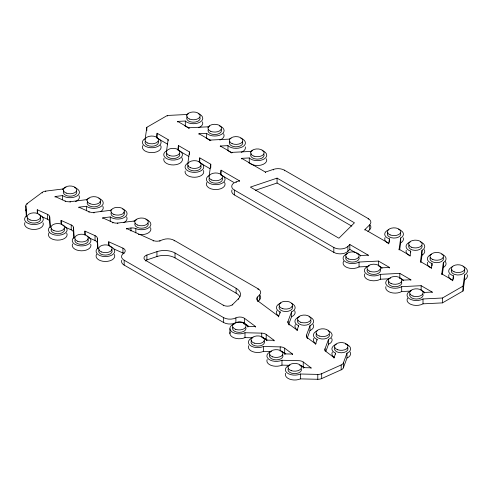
<?xml version="1.0" encoding="UTF-8"?>
<svg xmlns="http://www.w3.org/2000/svg" width="492" height="492" viewBox="0 0 492 492"><rect width="100%" height="100%" fill="white"/><g stroke="black" fill="none" stroke-linecap="round" stroke-linejoin="round"><path stroke-width="0.74" d="M145.152 139.156L146.819 127.317L167.354 115.46L186.806 114.501A9.354 5.4 0 0 1 188.448 113.744M156.493 137.416L157.108 133.258L168.141 139.63L168.141 140.54M166.474 151.468L168.141 139.63M177.815 149.722L178.43 145.57L189.463 151.936L189.463 154.377M178.393 150.724L178.43 145.57M187.796 163.775L189.463 151.936M199.137 162.034L199.752 157.877L210.785 164.248L210.785 167.6M209.118 176.087L210.785 164.248M220.459 174.346L221.074 170.189L239.456 180.804L239.456 181.413M388.735 243.884L389.393 238.848A9.354 5.4 0 0 1 388.858 229.684M399.03 249.825L400.697 237.987A9.354 5.4 0 0 0 398.489 229.407M399.652 249.887L400.697 242.863L400.697 237.987M410.057 256.197L410.715 251.154A9.354 5.4 0 0 1 410.18 241.996M420.353 262.138L422.019 250.299A9.354 5.4 0 0 0 420.463 241.935M420.974 262.193L422.019 255.176L422.019 250.299M431.379 268.509L432.037 263.466A9.354 5.4 0 0 1 431.502 254.309M441.675 274.45L443.341 262.611A9.354 5.4 0 0 0 441.779 254.247M442.296 274.505L443.341 267.488L443.341 262.611M452.702 280.815L453.36 275.778A9.354 5.4 0 0 1 452.824 266.615M407.622 298.14A9.354 5.4 0 0 0 411.337 304.566A9.354 5.4 0 0 0 423.009 303.841L442.456 302.881L462.99 291.024L462.99 286.147L464.657 274.917A9.354 5.4 0 0 0 463.101 266.553M462.99 291.024L464.657 279.794L464.657 274.917M278.521 316.891L280.132 311.928A9.354 5.4 0 0 1 280.932 303.017M288.023 322.875L288.023 321.35L291.528 311.897A9.354 5.4 0 0 0 291.799 303.484M288.681 324.456L291.528 316.774A9.354 5.4 0 0 0 294.64 310.741M297.008 330.642L298.619 325.686A9.354 5.4 0 0 1 299.419 316.768M306.51 337.235L306.51 335.101L310.015 325.649A9.354 5.4 0 0 0 309.062 316.737M307.168 338.207L310.015 330.526A9.354 5.4 0 0 0 313.127 324.499M315.495 344.394L317.106 339.437A9.354 5.4 0 0 1 317.279 330.759M325.021 350.925L325.021 348.791L328.502 339.4A9.354 5.4 0 0 0 328.176 330.729M325.895 351.319L328.502 344.277A9.354 5.4 0 0 0 331.614 338.25M333.982 358.151L335.593 353.188A9.354 5.4 0 0 1 336.393 344.277M285.668 373.25A9.354 5.4 0 0 0 289.567 379.123A9.354 5.4 0 0 0 300.452 378.883L317.783 379.283A5.972 3.45 0 0 0 321.682 378.563L341.184 369.824A5.972 3.45 0 0 0 343.361 367.825L343.361 362.948L346.989 353.158A9.354 5.4 0 0 0 345.378 344.037M343.361 367.825L346.989 358.035A9.354 5.4 0 0 0 350.095 352.001M145.694 260.452L223.288 305.181A5.972 3.45 0 0 0 232.673 304.474L238.479 298.724A14.932 8.622 0 0 0 236.129 288.294L175.023 253.011A14.932 8.622 0 0 0 156.948 251.658L146.905 255.034A5.972 3.45 0 0 0 145.694 260.452L145.694 261.061M257.427 300.723L257.427 297.063L259.481 295.028A8.961 5.172 0 0 0 258.079 288.767L174.193 240.342A8.961 5.172 0 0 0 163.35 239.53L159.906 240.754A5.972 3.45 0 0 1 153.24 240.496L126.542 228.534L126.542 229.143M258.072 301.307L259.481 299.905A8.961 5.172 0 0 0 260.053 295.372M239.456 180.804L236.166 181.911A8.961 5.172 0 0 0 234.34 190.035L333.822 247.476A8.961 5.172 0 0 0 347.899 246.424L349.818 244.518L368.207 255.133L368.207 255.742M364.935 230.145L364.935 229.536L369.664 224.85A8.961 5.172 0 0 0 368.256 218.589L284.376 170.158A8.961 5.172 0 0 0 273.527 169.346L265.409 172.077L241.609 158.332L241.609 158.941M231.996 189.967A8.961 5.172 0 0 0 234.34 194.912L333.822 252.353A8.961 5.172 0 0 0 347.899 251.301L349.818 249.395L349.818 244.518M367.887 231.48L369.664 229.727A8.961 5.172 0 0 0 370.23 225.188M26.297 216.997L25.867 205.871A5.972 3.45 0 0 1 27.115 203.614L42.244 192.36A5.972 3.45 0 0 1 45.713 191.105L62.669 189.008A9.354 5.4 0 0 1 65.996 187.452M411.275 290.624A9.354 5.4 0 0 0 409.129 298.552A9.354 5.4 0 0 0 423.009 298.964L442.456 298.004L462.99 286.147M289.966 365.089A9.354 5.4 0 0 0 286.977 372.77A9.354 5.4 0 0 0 300.452 374.006L317.783 374.406A5.972 3.45 0 0 0 321.682 373.686L341.184 364.947A5.972 3.45 0 0 0 343.361 362.948M277.07 178.135L250.379 187.108L338.902 238.214L354.443 222.802L277.07 178.135L277.07 183.012L351.798 226.154M255.428 190.287L277.07 183.012M145.349 260.662A5.972 3.45 0 0 1 146.905 259.911L156.948 256.535A14.932 8.622 0 0 1 175.023 257.888L236.129 293.164A14.932 8.622 0 0 1 239.844 296.725M55.079 197.126L55.079 196.517L62.613 195.588A9.354 5.4 0 0 0 77.213 195.804A9.354 5.4 0 0 0 74.397 187.532M55.079 196.517L65.208 201.056A5.972 3.45 0 0 0 70.122 201.702L86.494 199.678A9.354 5.4 0 0 1 89.163 198.325M78.898 207.802L78.898 207.187L86.432 206.259A9.354 5.4 0 0 0 100.799 206.634A9.354 5.4 0 0 0 98.837 198.405M78.898 207.187L89.027 211.726A5.972 3.45 0 0 0 93.941 212.378L110.313 210.355A9.354 5.4 0 0 1 111.782 209.481M102.723 218.473L102.723 217.864L110.257 216.929A9.354 5.4 0 0 0 124.617 217.304A9.354 5.4 0 0 0 122.662 209.082M102.723 217.864L112.852 222.402A5.972 3.45 0 0 0 117.766 223.048L134.138 221.025A9.354 5.4 0 0 1 136.807 219.672M126.542 228.534L130.958 227.993A5.972 3.45 0 0 1 135.835 228.626A9.354 5.4 0 0 0 149.414 227.243A9.354 5.4 0 0 0 145.86 219.549M177.643 122.016L177.643 121.401L185.318 121.026A9.354 5.4 0 0 0 200.01 122.151A9.354 5.4 0 0 0 198.165 113.664M184.838 125.927L185.318 125.903A9.354 5.4 0 0 0 189.561 128.117M177.643 121.401L188.676 127.772L208.128 126.813A9.354 5.4 0 0 1 209.77 126.05M198.965 134.322L198.965 133.713L206.64 133.332A9.354 5.4 0 0 0 221.332 134.464A9.354 5.4 0 0 0 219.487 125.977M206.16 138.234L206.64 138.209A9.354 5.4 0 0 0 210.883 140.429M198.965 133.713L209.998 140.085L229.45 139.119A9.354 5.4 0 0 1 231.092 138.363M220.287 146.634L220.287 146.026L227.962 145.644A9.354 5.4 0 0 0 242.654 146.776A9.354 5.4 0 0 0 240.803 138.283M227.482 150.546L227.962 150.521A9.354 5.4 0 0 0 232.206 152.735M220.287 146.026L231.32 152.391L250.766 151.431A9.354 5.4 0 0 1 252.414 150.675M241.609 158.332L249.284 157.95A9.354 5.4 0 0 0 263.976 159.082A9.354 5.4 0 0 0 262.125 150.595M248.804 162.852L249.284 162.827A9.354 5.4 0 0 0 260.92 165.127A9.354 5.4 0 0 0 266.449 158.781M356.958 253.491A9.354 5.4 0 0 1 360.525 255.514L368.207 255.133M347.309 253.694A9.354 5.4 0 0 0 345.163 261.621A9.354 5.4 0 0 0 359.043 262.039L378.496 261.074L389.523 267.445L389.523 268.054M343.656 261.209A9.354 5.4 0 0 0 347.37 267.642A9.354 5.4 0 0 0 359.043 266.91L367.555 266.492M378.274 265.797A9.354 5.4 0 0 1 381.847 267.82L389.523 267.445M369.264 265.785A9.354 5.4 0 0 0 366.257 273.761A9.354 5.4 0 0 0 380.365 274.345L399.818 273.386L410.845 279.751L410.845 280.36M364.757 273.915A9.354 5.4 0 0 0 369 280.059A9.354 5.4 0 0 0 380.365 279.222L388.877 278.804M399.596 278.109A9.354 5.4 0 0 1 403.169 280.132L410.845 279.751M390.587 278.097A9.354 5.4 0 0 0 387.579 286.073A9.354 5.4 0 0 0 401.687 286.658L421.14 285.692L432.167 292.063L432.167 292.672M385.906 286.621A9.354 5.4 0 0 0 390.63 292.469A9.354 5.4 0 0 0 401.687 291.535L410.199 291.11M421.558 290.643A9.354 5.4 0 0 1 424.491 292.445L432.167 292.063M243.497 323.662A9.354 5.4 0 0 1 247.882 326.381L255.582 326.559L255.582 327.168M234.506 323.828A9.354 5.4 0 0 0 231.517 331.51A9.354 5.4 0 0 0 244.998 332.746L261.726 333.133A5.972 3.45 0 0 1 266.203 334.462L274.069 340.31L274.069 340.919M230.207 331.989A9.354 5.4 0 0 0 234.106 337.863A9.354 5.4 0 0 0 244.998 337.623L252.316 337.795M262.636 337.629A9.354 5.4 0 0 1 266.369 340.132L274.069 340.31M252.993 337.58A9.354 5.4 0 0 0 250.004 345.267A9.354 5.4 0 0 0 263.484 346.497L280.212 346.885A5.972 3.45 0 0 1 284.69 348.219L292.555 354.068L292.555 354.677M248.694 345.741A9.354 5.4 0 0 0 252.593 351.614A9.354 5.4 0 0 0 263.484 351.374L270.803 351.546M281.123 351.38A9.354 5.4 0 0 1 284.856 353.889L292.555 354.068M271.479 351.331A9.354 5.4 0 0 0 268.491 359.019A9.354 5.4 0 0 0 281.971 360.255L298.761 360.685A5.972 3.45 0 0 1 303.238 362.014L311.036 367.819L311.036 368.428M267.181 359.492A9.354 5.4 0 0 0 271.08 365.372A9.354 5.4 0 0 0 281.971 365.132L289.314 365.31M299.61 365.132A9.354 5.4 0 0 1 303.343 367.641L311.036 367.819M37.275 213.725L37.275 209.764L47.404 214.303A5.972 3.45 0 0 1 49.71 216.886L50.381 227.156M61.094 223.177L61.094 220.434L71.223 224.973A5.972 3.45 0 0 1 73.529 227.562L74.2 237.827M84.919 235.071L84.919 231.111L95.048 235.65A5.972 3.45 0 0 1 97.355 238.233L98.025 248.804M108.738 245.133L108.738 241.781L122.939 248.146A5.972 3.45 0 0 1 123.763 253.146A8.961 5.172 0 0 0 124.156 260.219L124.156 265.096L223.645 322.537A8.961 5.172 0 0 0 235.896 322.758A5.972 3.45 0 0 1 244.561 323.238L248.694 326.313M40.442 216.056L41.076 216.339M42.337 216.91L47.404 219.18A5.972 3.45 0 0 1 49.71 221.763L50.086 227.199M65.528 227.298L71.223 229.85A5.972 3.45 0 0 1 73.529 232.439L73.948 238.472M88.714 237.685L95.048 240.526A5.972 3.45 0 0 1 97.355 243.109L97.73 248.546M114.064 249.044L122.939 253.023A5.972 3.45 0 0 1 124.009 253.638M364.935 229.536L388.735 243.276M399.03 249.216L410.057 255.588M420.353 261.529L431.379 267.9M441.675 273.841L452.702 280.206M157.797 138.535L157.108 138.135L157.108 133.258M159.18 139.328L167.452 144.107M178.43 150.447L179.119 150.841M179.808 151.241L188.774 156.419M200.441 163.153L201.13 163.553M201.818 163.953L210.096 168.725M221.074 175.066L222.224 175.73M223.374 176.394L233.712 182.36M349.818 249.395L355.562 252.716M356.712 253.374L357.862 254.038M380.562 267.144L381.94 267.943M401.884 279.456L403.262 280.249M422.517 291.369L423.206 291.762M423.895 292.162L424.584 292.562M124.156 260.219L223.645 317.66A8.961 5.172 0 0 0 235.896 317.887A5.972 3.45 0 0 1 244.561 318.361L255.582 326.559M333.982 357.543L326.085 351.583A5.972 3.45 0 0 1 325.021 348.791M257.427 297.063A5.972 3.45 0 0 0 257.87 300.913L278.521 316.282M288.023 321.35A5.972 3.45 0 0 0 289.148 324.185L297.008 330.034M306.51 335.101A5.972 3.45 0 0 0 307.635 337.936L315.495 343.785M262.992 338.121A5.972 3.45 0 0 1 266.203 339.339L267.187 340.07M281.793 351.921A5.972 3.45 0 0 1 284.69 353.096L285.674 353.828M300.341 365.722A5.972 3.45 0 0 1 303.238 366.891L304.216 367.616M108.738 241.781L109.009 245.668M84.919 231.111L85.19 234.998M61.094 220.434L61.383 224.604M37.275 209.764L37.546 213.651M25.867 205.871L26.556 216.48M453.36 275.778L453.36 279.13M442.456 298.004L442.456 302.881M432.037 263.466L432.037 265.901M424.491 292.445L424.491 293.054M423.009 298.964L423.009 303.841M421.14 285.692L421.14 290.569M410.715 251.154L410.715 252.07M403.169 280.132L403.169 280.741M401.687 286.658L401.687 291.535M399.818 273.386L399.818 278.263M389.393 238.848L389.393 242.199M381.847 267.82L381.847 268.435M380.365 274.345L380.365 279.222M378.496 261.074L378.496 265.342M369.664 224.85L369.664 229.727M368.256 218.589L368.256 219.198M360.525 255.514L360.525 256.123M359.043 262.039L359.043 266.91M347.899 246.424L347.899 251.301M346.989 353.158L346.989 358.035M341.184 364.947L341.184 369.824M335.593 353.188L335.593 354.105M333.822 247.476L333.822 252.353M328.502 339.4L328.502 344.277M321.682 373.686L321.682 378.563M317.783 374.406L317.783 379.283M317.106 339.437L317.106 340.046M310.015 325.649L310.015 330.526M307.635 337.936L307.635 338.545M303.343 367.641L303.343 368.25M303.238 362.014L303.238 366.891M300.452 374.006L300.452 378.883M298.619 325.686L298.619 326.294M291.528 311.897L291.528 316.774M289.148 324.185L289.148 325.101M284.856 353.889L284.856 354.498M284.69 348.219L284.69 353.096M284.376 170.158L284.376 170.767M281.971 360.255L281.971 365.132M280.212 346.885L280.212 351.153M280.132 311.928L280.132 313.152M273.527 169.346L273.527 169.955M266.369 340.132L266.369 340.747M266.203 334.462L266.203 339.339M265.409 172.077L265.409 172.686M263.484 346.497L263.484 351.374M261.726 333.133L261.726 337.401M259.481 295.028L259.481 299.905M258.079 288.767L258.079 289.683M257.87 300.913L257.87 301.528M250.766 151.431L250.766 152.04M249.284 157.95L249.284 162.827M247.882 326.381L247.882 326.989M244.998 332.746L244.998 337.623M244.561 318.361L244.561 323.238M238.479 298.724L238.479 299.333M236.166 181.911L236.166 182.52M236.129 288.294L236.129 293.164M235.896 317.887L235.896 322.758M234.34 190.035L234.34 194.912M232.673 304.474L232.673 305.083M231.32 152.391L231.32 153M229.912 328.736L229.912 333.613M229.45 139.119L229.45 139.728M227.962 145.644L227.962 150.521M223.645 317.66L223.645 322.537M223.288 305.181L223.288 305.79M221.074 170.189L221.074 174.758M209.998 140.085L209.998 140.694M208.128 126.813L208.128 127.422M206.64 133.332L206.64 138.209M199.752 157.877L199.752 162.754M188.676 127.772L188.676 128.381M186.806 114.501L186.806 115.11M185.318 121.026L185.318 125.903M175.023 253.011L175.023 257.888M174.193 240.342L174.193 240.951M167.354 115.46L167.354 116.075M159.906 240.754L159.906 241.363M156.948 251.658L156.948 256.535M153.24 240.496L153.24 241.105M146.905 255.034L146.905 259.911M146.819 127.317L146.819 130.669M135.835 228.626L135.835 232.894M134.138 221.025L134.138 221.634M130.958 227.993L130.958 231.037M123.763 253.146L123.763 253.755M122.939 248.146L122.939 253.023M117.766 223.048L117.766 223.657M112.852 222.402L112.852 223.011M110.313 210.355L110.313 210.963M110.257 216.929L110.257 221.505M97.355 238.233L97.355 243.109M95.048 235.65L95.048 240.526M93.941 212.378L93.941 212.987M89.027 211.726L89.027 212.335M86.494 199.678L86.494 200.287M86.432 206.259L86.432 210.828M73.529 227.562L73.529 232.439M71.223 224.973L71.223 229.85M70.122 201.702L70.122 202.31M65.208 201.056L65.208 201.665M62.669 189.008L62.669 189.617M62.613 195.588L62.613 199.85M49.71 216.886L49.71 221.763M47.404 214.303L47.404 219.18M45.713 191.105L45.713 191.714M42.244 192.36L42.244 192.969M27.115 203.614L27.115 204.229M245.28 146.887A9.354 5.4 0 0 1 241.178 152.342M223.589 133.75A9.354 5.4 0 0 1 219.856 140.029M202.483 121.856A9.354 5.4 0 0 1 198.54 127.717M156.45 137.692A9.354 5.4 0 0 1 159.433 145.466A9.354 5.4 0 0 1 145.755 146.505A9.354 5.4 0 0 1 145.152 138.547M160.577 145.417A9.354 5.4 0 0 1 151.868 152.643A9.354 5.4 0 0 1 142.901 145.527M177.772 149.999A9.354 5.4 0 0 1 180.755 157.778A9.354 5.4 0 0 1 167.077 158.811A9.354 5.4 0 0 1 166.474 150.859M181.899 157.729A9.354 5.4 0 0 1 173.559 164.949A9.354 5.4 0 0 1 164.014 158.252M200.244 162.766A9.354 5.4 0 0 1 201.505 170.509A9.354 5.4 0 0 1 188.049 170.945A9.354 5.4 0 0 1 187.796 163.166M203.442 170.453A9.354 5.4 0 0 1 194.881 177.261A9.354 5.4 0 0 1 185.183 170.982M220.416 174.623A9.354 5.4 0 0 1 223.393 182.397A9.354 5.4 0 0 1 209.715 183.436A9.354 5.4 0 0 1 209.118 175.478M224.537 182.347A9.354 5.4 0 0 1 215.828 189.574A9.354 5.4 0 0 1 206.861 182.452M467.148 274.733A9.354 5.4 0 0 1 464.657 279.794M452.209 280.2A9.354 5.4 0 0 1 449.03 274.53M445.395 261.639A9.354 5.4 0 0 1 443.341 267.488M430.887 267.888A9.354 5.4 0 0 1 427.708 262.224M424.313 249.715A9.354 5.4 0 0 1 422.019 255.176M409.565 255.582A9.354 5.4 0 0 1 406.226 250.299M403.182 237.802A9.354 5.4 0 0 1 400.697 242.863M388.249 243.269A9.354 5.4 0 0 1 385.064 237.605M158.196 141.186A6.747 3.893 0 0 1 151.77 146.259A6.747 3.893 0 0 1 145.343 141.186M179.518 153.498A6.747 3.893 0 0 1 172.753 158.565A6.747 3.893 0 0 1 166.899 153.129M200.841 165.804A6.747 3.893 0 0 1 194.076 170.878A6.747 3.893 0 0 1 188.221 165.441M222.163 178.116A6.747 3.893 0 0 1 215.736 183.19A6.747 3.893 0 0 1 209.303 178.116M263.81 154.07A6.747 3.893 0 0 1 257.045 159.137A6.747 3.893 0 0 1 251.197 153.701M242.488 141.757A6.747 3.893 0 0 1 235.723 146.831A6.747 3.893 0 0 1 229.875 141.395M221.172 129.451A6.747 3.893 0 0 1 214.74 134.525A6.747 3.893 0 0 1 208.313 129.451M199.85 117.139A6.747 3.893 0 0 1 193.079 122.213A6.747 3.893 0 0 1 187.231 116.77M464.473 269.917A6.747 3.893 0 0 1 457.708 274.991A6.747 3.893 0 0 1 451.853 269.555M443.151 257.605A6.747 3.893 0 0 1 436.724 262.685A6.747 3.893 0 0 1 430.297 257.605M421.828 245.299A6.747 3.893 0 0 1 415.063 250.367A6.747 3.893 0 0 1 409.209 244.93M400.506 232.987A6.747 3.893 0 0 1 393.741 238.06A6.747 3.893 0 0 1 387.887 232.624M358.859 257.033A6.747 3.893 0 0 1 352.087 262.107A6.747 3.893 0 0 1 346.239 256.67M380.175 269.345A6.747 3.893 0 0 1 373.748 274.419A6.747 3.893 0 0 1 367.321 269.345M401.497 281.658A6.747 3.893 0 0 1 394.732 286.725A6.747 3.893 0 0 1 388.883 281.289M422.819 293.964A6.747 3.893 0 0 1 416.392 299.044A6.747 3.893 0 0 1 409.965 293.964M109.673 246.394A9.354 5.4 0 0 1 113.461 253.958A9.354 5.4 0 0 1 100.153 255.668A9.354 5.4 0 0 1 98.025 247.894M114.322 254.432A9.354 5.4 0 0 1 105.196 261.48A9.354 5.4 0 0 1 96.647 254.192M87.059 236.148A9.354 5.4 0 0 1 89.12 243.737A9.354 5.4 0 0 1 75.946 244.838A9.354 5.4 0 0 1 74.2 237.218M90.7 244.167A9.354 5.4 0 0 1 81.377 250.809A9.354 5.4 0 0 1 72.595 243.927M62.644 225.244A9.354 5.4 0 0 1 65.571 232.839A9.354 5.4 0 0 1 52.318 234.247A9.354 5.4 0 0 1 50.381 226.548M66.678 233.085A9.354 5.4 0 0 1 57.552 240.133A9.354 5.4 0 0 1 49.003 232.845M38.819 214.573A9.354 5.4 0 0 1 41.746 222.169A9.354 5.4 0 0 1 28.493 223.571A9.354 5.4 0 0 1 26.556 215.871M43.056 222.821A9.354 5.4 0 0 1 33.733 229.463A9.354 5.4 0 0 1 24.951 222.581M25.867 210.748A5.972 3.45 0 0 1 26.328 209.272M79.003 195.607A9.354 5.4 0 0 1 75.54 201.572M102.828 206.283A9.354 5.4 0 0 1 100.491 211.695M126.647 216.954A9.354 5.4 0 0 1 123.763 222.655M150.472 227.63A9.354 5.4 0 0 1 147.987 233.122A9.354 5.4 0 0 1 138.363 234.297M278.613 315.969A9.354 5.4 0 0 1 276.922 310.796M297.58 330.027A9.354 5.4 0 0 1 295.409 324.548M316.067 343.779A9.354 5.4 0 0 1 313.896 338.299M334.554 357.536A9.354 5.4 0 0 1 332.383 352.057M124.156 265.096A8.961 5.172 0 0 1 121.795 260.207M347.518 347.438A6.747 3.893 0 0 1 341.423 352.782A6.747 3.893 0 0 1 334.874 347.623M329.4 334.431A6.747 3.893 0 0 1 321.922 339A6.747 3.893 0 0 1 316.645 333.502M310.76 320.292A6.747 3.893 0 0 1 304.118 325.273A6.747 3.893 0 0 1 297.906 320.114M292.057 306.178A6.747 3.893 0 0 1 285.618 311.522A6.747 3.893 0 0 1 279.671 305.993M245.736 327.389A6.747 3.893 0 0 1 239.094 332.371A6.747 3.893 0 0 1 232.882 327.211M264.007 340.784A6.747 3.893 0 0 1 257.568 346.128A6.747 3.893 0 0 1 251.627 340.593M282.709 354.898A6.747 3.893 0 0 1 276.067 359.88A6.747 3.893 0 0 1 269.856 354.714M301.35 369.031A6.747 3.893 0 0 1 293.878 373.6A6.747 3.893 0 0 1 288.595 368.102M40.073 217.55A6.747 3.893 0 0 1 34.791 223.048A6.747 3.893 0 0 1 27.318 218.479M64.151 228.589A6.747 3.893 0 0 1 57.607 233.749A6.747 3.893 0 0 1 51.506 228.411M87.711 238.897A6.747 3.893 0 0 1 82.435 244.395A6.747 3.893 0 0 1 74.956 239.825M111.536 249.567A6.747 3.893 0 0 1 105.589 255.096A6.747 3.893 0 0 1 99.15 249.758M147.907 223.067A6.747 3.893 0 0 1 141.69 228.233A6.747 3.893 0 0 1 135.048 223.251M123.824 212.027A6.747 3.893 0 0 1 117.883 217.556A6.747 3.893 0 0 1 111.444 212.212M100.005 201.357A6.747 3.893 0 0 1 94.39 206.874A6.747 3.893 0 0 1 87.404 201.905M76.438 191.05A6.747 3.893 0 0 1 69.895 196.21A6.747 3.893 0 0 1 63.8 190.871M147.809 143.08A6.747 3.893 0 0 0 158.479 140.331A6.747 3.893 0 0 0 149.014 136.37A6.747 3.893 0 0 0 147.809 143.08M169.715 155.613A6.747 3.893 0 0 0 179.838 152.237A6.747 3.893 0 0 0 169.715 148.867A6.747 3.893 0 0 0 169.715 155.613M190.453 167.704A6.747 3.893 0 0 0 201.123 164.949A6.747 3.893 0 0 0 191.659 160.995A6.747 3.893 0 0 0 190.453 167.704M211.775 180.01A6.747 3.893 0 0 0 222.445 177.261A6.747 3.893 0 0 0 212.981 173.301A6.747 3.893 0 0 0 211.775 180.01M254.013 156.185A6.747 3.893 0 0 0 264.13 152.809A6.747 3.893 0 0 0 254.013 149.439A6.747 3.893 0 0 0 254.013 156.185M232.107 143.658A6.747 3.893 0 0 0 242.771 140.903A6.747 3.893 0 0 0 233.313 136.948A6.747 3.893 0 0 0 232.107 143.658M210.785 131.346A6.747 3.893 0 0 0 221.449 128.596A6.747 3.893 0 0 0 211.99 124.636A6.747 3.893 0 0 0 210.785 131.346M189.463 119.033A6.747 3.893 0 0 0 200.127 116.284A6.747 3.893 0 0 0 190.668 112.324A6.747 3.893 0 0 0 189.463 119.033M454.085 271.812A6.747 3.893 0 0 0 464.756 269.062A6.747 3.893 0 0 0 455.291 265.102A6.747 3.893 0 0 0 454.085 271.812M432.763 259.505A6.747 3.893 0 0 0 443.433 256.75A6.747 3.893 0 0 0 433.969 252.796A6.747 3.893 0 0 0 432.763 259.505M411.441 247.193A6.747 3.893 0 0 0 422.111 244.444A6.747 3.893 0 0 0 412.647 240.483A6.747 3.893 0 0 0 411.441 247.193M390.119 234.887A6.747 3.893 0 0 0 400.789 232.132A6.747 3.893 0 0 0 391.331 228.177A6.747 3.893 0 0 0 390.119 234.887M348.471 258.933A6.747 3.893 0 0 0 359.135 256.178A6.747 3.893 0 0 0 349.677 252.224A6.747 3.893 0 0 0 348.471 258.933M369.793 271.24A6.747 3.893 0 0 0 380.457 268.491A6.747 3.893 0 0 0 370.999 264.53A6.747 3.893 0 0 0 369.793 271.24M391.115 283.552A6.747 3.893 0 0 0 401.779 280.803A6.747 3.893 0 0 0 392.321 276.842A6.747 3.893 0 0 0 391.115 283.552M413.022 296.079A6.747 3.893 0 0 0 423.138 292.709A6.747 3.893 0 0 0 413.022 289.333A6.747 3.893 0 0 0 413.022 296.079M337.752 349.781A6.747 3.893 0 0 0 347.998 346.534A6.747 3.893 0 0 0 338.01 343.035A6.747 3.893 0 0 0 337.752 349.781M319.265 336.024A6.747 3.893 0 0 0 329.511 332.783A6.747 3.893 0 0 0 319.523 329.283A6.747 3.893 0 0 0 319.265 336.024M300.778 322.272A6.747 3.893 0 0 0 311.024 319.031A6.747 3.893 0 0 0 301.036 315.532A6.747 3.893 0 0 0 300.778 322.272M282.297 308.521A6.747 3.893 0 0 0 292.537 305.274A6.747 3.893 0 0 0 282.549 301.774A6.747 3.893 0 0 0 282.297 308.521M235.76 329.369A6.747 3.893 0 0 0 246.006 326.128A6.747 3.893 0 0 0 236.019 322.623A6.747 3.893 0 0 0 235.76 329.369M254.247 343.121A6.747 3.893 0 0 0 264.493 339.88A6.747 3.893 0 0 0 254.499 336.38A6.747 3.893 0 0 0 254.247 343.121M272.734 356.878A6.747 3.893 0 0 0 282.974 353.631A6.747 3.893 0 0 0 272.986 350.132A6.747 3.893 0 0 0 272.734 356.878M291.221 370.63A6.747 3.893 0 0 0 301.461 367.389A6.747 3.893 0 0 0 291.473 363.883A6.747 3.893 0 0 0 291.221 370.63M30.117 219.949A6.747 3.893 0 0 0 40.676 217.058A6.747 3.893 0 0 0 31.058 213.227A6.747 3.893 0 0 0 30.117 219.949M53.935 230.625A6.747 3.893 0 0 0 64.495 227.734A6.747 3.893 0 0 0 54.883 223.903A6.747 3.893 0 0 0 53.935 230.625M77.761 241.295A6.747 3.893 0 0 0 88.314 238.405A6.747 3.893 0 0 0 78.702 234.573A6.747 3.893 0 0 0 77.761 241.295M101.58 251.972A6.747 3.893 0 0 0 112.139 249.081A6.747 3.893 0 0 0 102.527 245.244A6.747 3.893 0 0 0 101.58 251.972M137.692 225.102A6.747 3.893 0 0 0 148.252 222.212A6.747 3.893 0 0 0 138.639 218.38A6.747 3.893 0 0 0 137.692 225.102M113.873 214.432A6.747 3.893 0 0 0 124.427 211.542A6.747 3.893 0 0 0 114.814 207.704A6.747 3.893 0 0 0 113.873 214.432M90.048 203.756A6.747 3.893 0 0 0 100.608 200.865A6.747 3.893 0 0 0 90.995 197.034A6.747 3.893 0 0 0 90.048 203.756M66.229 193.085A6.747 3.893 0 0 0 76.789 190.195A6.747 3.893 0 0 0 67.17 186.357A6.747 3.893 0 0 0 66.229 193.085"/></g></svg>
